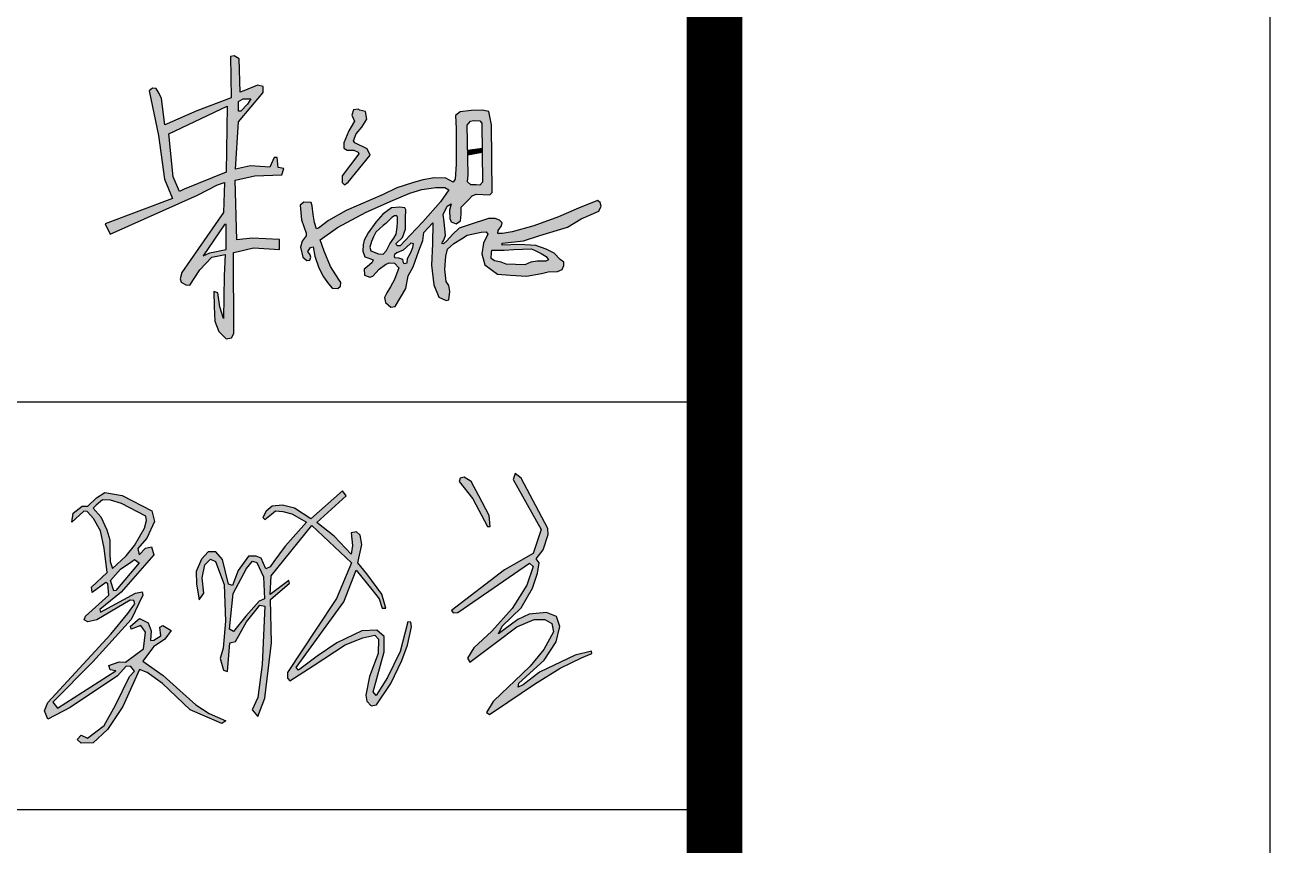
# Model space of a CAD drawing. Extents: x 33088 to 140010, y 13737 to 369010.
# Drawn here: x 119031 to 122393, y 35231 to 37443 of the extents above; entities that cross this region are included whole.
import ezdxf

# ---------------------------------------------------------------- set-up
doc = ezdxf.new("R2010")
doc.units = 0
doc.header["$LTSCALE"] = 1000
doc.header["$MEASUREMENT"] = 0
doc.layers.get('0').update_dxf_attribs({"linetype": 'CONTINUOUS'})
doc.layers.add('PUB_TITLE', color=4, linetype='CONTINUOUS')

msp = doc.modelspace()

# ---------------------------------------------------------------- hatches: boundary and pattern name
h = msp.add_hatch(color=7)
h.paths.add_polyline_path([(119598.9, 37024.7), (119652, 37036.5), (119725, 37039.1), (119729.9, 37056.4), (119715.1, 37058.6), (119712.3, 37085.7), (119703.7, 37085.9), (119692.8, 37060), (119640.6, 37062.9), (119599.9, 37054.3), (119607.4, 37181.6), (119674, 37260.9), (119674.2, 37277.4), (119659.2, 37281), (119622.6, 37266), (119612.3, 37262.1), (119609.6, 37352), (119596.2, 37359.9), (119586, 37358), (119587.7, 37246.4), (119495.7, 37211.6), (119415.2, 37176.4), (119408.9, 37174.2), (119399.6, 37244.9), (119393.9, 37258.8), (119385.4, 37271.8), (119375.4, 37272.5), (119366.9, 37266), (119391.8, 37145.5), (119407.8, 37027.1), (119429.2, 36975.1), (119247.6, 36907), (119261.5, 36878.9), (119497.1, 36984.3), (119550.9, 37012.1), (119569.9, 37018.5), (119567.7, 36937.2), (119454.8, 36775.9), (119450.3, 36758.4), (119453.3, 36749.5), (119465.3, 36742.1), (119476.8, 36741), (119503.4, 36782.9), (119535.8, 36816.6), (119571.5, 36824.3), (119569.4, 36766.9), (119567.6, 36651.5), (119557.7, 36683.2), (119551.9, 36721.1), (119541.4, 36724.3), (119542.4, 36683.9), (119543.5, 36644.2), (119554.4, 36616.1), (119574.8, 36596.6), (119588.7, 36598.9), (119595, 36611.1), (119594.3, 36829.2), (119607.2, 36832), (119648.2, 36841.9), (119718.5, 36838), (119718.5, 36864.2), (119645.1, 36868.4), (119603.1, 36863.8)])
h.paths.add_polyline_path([(119574.2, 37046), (119461.3, 37000.1), (119448.4, 36993.8), (119431.7, 37034.1), (119419.4, 37149.6), (119577.6, 37223.9)], flags=16)
h.paths.add_polyline_path([(119574.2, 36904.9), (119574.2, 36837.7), (119530.7, 36829), (119512.6, 36820.7), (119570.3, 36904.9)], flags=16)
h.paths.add_polyline_path([(119607.4, 37210.4), (119607.4, 37237.2), (119620.4, 37244.4), (119641.2, 37244.4), (119632.1, 37229.7), (119613.9, 37210.8)], flags=16)
h = msp.add_hatch(color=7)
h.paths.add_polyline_path([(120249.3, 36987.2), (120286.3, 36985), (120292.7, 36991.4), (120291.3, 37174.1), (120283.6, 37209.8), (120266, 37213.7), (120236.2, 37212.3), (120206.4, 37209.2), (120193.9, 37199.2), (120196, 37163.6), (120195.5, 37067.9), (120192.5, 37027), (120187.3, 37019.3), (120167.7, 37029.7), (120137.3, 37031.3), (120105.8, 37025.3), (120077.9, 37017.3), (120035.6, 37004.1), (119998.6, 36985.8), (119898.7, 36943.2), (119851.1, 36915.9), (119823.8, 36895.6), (119818.1, 36893.6), (119812.9, 36910.2), (119809.8, 36931.6), (119806.4, 36955.5), (119804.4, 36964.6), (119784.2, 36965), (119774.6, 36957.6), (119778.1, 36917.3), (119790.8, 36881.9), (119790.6, 36874.2), (119780.1, 36860.1), (119775.5, 36843.8), (119781.3, 36817), (119792.1, 36807.8), (119800.4, 36808.4), (119803.5, 36816.7), (119801.7, 36823.1), (119795, 36832.1), (119802.1, 36843.4), (119809.5, 36845), (119813.6, 36819.9), (119824.6, 36787.9), (119837.3, 36763.9), (119850.8, 36745.1), (119861, 36733.4), (119875.9, 36732.7), (119883.5, 36738.7), (119883.9, 36748.9), (119878.5, 36756.5), (119855.9, 36791.3), (119839.5, 36833.4), (119828.2, 36864.1), (119875.4, 36897), (119952.1, 36938.6), (120023.6, 36969.9), (120070.7, 36989.7), (120103, 36999.1), (120140.9, 37004.6), (120165, 37004.6), (120176, 36998.7), (120153.4, 36966), (120105.8, 36912.2), (120071.5, 36876.6), (120044.6, 36847.4), (120037, 36847.8), (120034.7, 36850.3), (120033.9, 36853.9), (120050.7, 36870.1), (120058.4, 36892.2), (120059.1, 36921.7), (120059.3, 36944.7), (120056.8, 36950.4), (120043.6, 36951.5), (120021.3, 36950), (119997.4, 36933.1), (119978.6, 36911), (119958, 36882.6), (119947.5, 36862.8), (119944.7, 36850.2), (119943.6, 36832.8), (119948.8, 36818.1), (119959.6, 36814), (119971.4, 36810.1), (119968.8, 36802.6), (119955.1, 36791.1), (119947.4, 36784.8), (119947.9, 36768.8), (119962.7, 36763.3), (119970.7, 36765.8), (119987.9, 36785), (120004.9, 36796.7), (120014.8, 36801.9), (120029.3, 36801.1), (120040.6, 36788.5), (120028.8, 36757), (120018.4, 36736.8), (120008.2, 36720.9), (120002.2, 36707.7), (120004.9, 36694.5), (120019.5, 36682.2), (120030.4, 36683.6), (120059.7, 36732.7), (120066.3, 36766.9), (120079.1, 36791.2), (120094.5, 36834.1), (120105.8, 36862.1), (120108.3, 36883.3), (120132.9, 36909.4), (120131.9, 36852.8), (120128.9, 36795.2), (120135.5, 36742), (120148.6, 36709), (120168.6, 36699.7), (120175.4, 36702.2), (120178.5, 36724.6), (120176, 36740.8), (120168.8, 36750.9), (120164.8, 36783.8), (120167.9, 36819.7), (120171.9, 36838.5), (120188.9, 36853.8), (120210.4, 36866.8), (120225.2, 36876.3), (120263.2, 36884.3), (120276.4, 36885.6), (120280.7, 36878.6), (120269.3, 36854.5), (120265, 36826.1), (120273.2, 36796.5), (120307.2, 36770.7), (120342.3, 36768), (120385.5, 36765.7), (120426.4, 36773.1), (120444.4, 36777.4), (120468.9, 36778.6), (120481.4, 36783.7), (120486.1, 36794.2), (120486.7, 36803.8), (120476.5, 36811), (120460.1, 36827.5), (120438.9, 36838.1), (120410.4, 36848.5), (120366.8, 36851.1), (120319.7, 36849.3), (120320, 36854.8), (120377.2, 36861.1), (120421.6, 36875.6), (120496.3, 36898.1), (120533.5, 36920.3), (120580.7, 36940.9), (120587.3, 36954.1), (120584.3, 36964.8), (120576.9, 36969.7), (120525.7, 36949.5), (120472, 36925.9), (120405.5, 36901.3), (120346.4, 36885.1), (120320.8, 36881.1), (120307.9, 36880.6), (120309.2, 36889.3), (120318, 36901.4), (120319.5, 36909.5), (120312.9, 36916.3), (120300.5, 36921.2), (120283.2, 36921.2), (120230.6, 36904), (120203.4, 36895.3), (120185.9, 36878.2), (120170.4, 36860.6), (120161.1, 36853.3), (120157.3, 36853.6), (120158.8, 36857.5), (120162.3, 36863), (120165.1, 36871), (120166.9, 36875.5), (120163.2, 36912.1), (120160.8, 36932.4), (120171.5, 36954.8), (120181.9, 36960.8), (120177.8, 36943.9), (120178.3, 36921.1), (120182.1, 36911.8), (120195.6, 36906.9), (120207.6, 36914.8), (120208.7, 36932.9), (120208.7, 36951.6), (120228.5, 36971.9), (120239.2, 36982.8)])
h.paths.add_polyline_path([(120226.5, 37020.4), (120228.3, 37038.6), (120225.5, 37172.7), (120234.3, 37183.8), (120242.6, 37186), (120259.7, 37184.6), (120264.8, 37178.7), (120267, 37019.3), (120259.8, 37011.5), (120249.9, 37012.4), (120235.4, 37012.1)], flags=16)
h.paths.add_polyline_path([(120292, 36835.8), (120325.2, 36836.2), (120351.6, 36837.9), (120374.6, 36838.2), (120398, 36839), (120407.3, 36835.8), (120425.1, 36826.5), (120438.7, 36818.9), (120444.6, 36809.8), (120438.1, 36805.9), (120414.7, 36805.7), (120397.3, 36803.1), (120380.9, 36796.4), (120331, 36797.9), (120316.7, 36803.1), (120298.9, 36807.2), (120290.5, 36813.3), (120290.7, 36829.5)], flags=16)
h.paths.add_polyline_path([(120037.2, 36925.1), (120037.5, 36911.9), (120035.8, 36898.2), (120033.6, 36878.8), (120027.1, 36868.1), (120016.1, 36852.7), (120007.6, 36834.7), (119998.3, 36824.8), (119986, 36825.9), (119965.1, 36834.2), (119962.1, 36844.3), (119967, 36859.4), (119972.5, 36871.9), (119978.8, 36884.8), (119998.6, 36902.8), (120005.8, 36908), (120012.6, 36915.2), (120021.7, 36924.2), (120029.4, 36928.4), (120035.7, 36928.6)], flags=16)
h.paths.add_polyline_path([(120080.3, 36853.2), (120078.5, 36843), (120073.2, 36829.5), (120064, 36813.5), (120063.3, 36801.2), (120056.3, 36799.9), (120052.6, 36801.8), (120051.2, 36805.9), (120050.7, 36811.6), (120040.1, 36814.8), (120028.8, 36816.1), (120028.1, 36820.1), (120028.7, 36824.5), (120035.3, 36828.6), (120052.6, 36835.6), (120071.6, 36853.2), (120073.5, 36854.4)], flags=16)
for points in [[(119963, 37092), (119955.3, 37109), (119921.7, 37125.1), (119918.1, 37130.6), (119925.3, 37149.5), (119940.6, 37167.8), (119954.5, 37189.3), (119950.6, 37210), (119934.8, 37213.8), (119931.5, 37216), (119918, 37214.3), (119914.2, 37200.1), (119921.3, 37183.4), (119905.4, 37158.2), (119892.5, 37125.3), (119892.6, 37111.2), (119901.1, 37105.7), (119919.6, 37105.7), (119930.9, 37100), (119932.5, 37095.5), (119888.1, 37036.1), (119887.5, 37018.3), (119894.1, 37012.3), (119904.3, 37019.7)], [(120265.7, 37111.3), (120226.9, 37105.6), (120227.2, 37091.7), (120265.9, 37099)]]:
    msp.add_hatch(color=7).paths.add_polyline_path(points)
h = msp.add_hatch(color=256)
h.paths.add_polyline_path([(120370.8, 36221), (120355, 36233.1), (120349.1, 36217.2), (120425.3, 36082.6), (120403.5, 36017.7), (120326.2, 35973.8), (120183, 35863.7), (120187.7, 35857.8), (120200, 35858.3), (120393.8, 35991.8), (120403.9, 35982.8), (120386.3, 35932.3), (120346.9, 35869), (120292, 35808.1), (120243, 35762.9), (120226, 35734.7), (120232.9, 35724.6), (120304.3, 35778.3), (120359.7, 35820), (120406.6, 35839.5), (120435.4, 35839.5), (120453.5, 35828.9), (120458.8, 35806.5), (120432.7, 35758.1), (120395.4, 35713.8), (120352.8, 35672.8), (120319.2, 35640.5), (120295.6, 35617.8), (120277.2, 35588.3), (120285.7, 35582.9), (120335.3, 35616.5), (120406.7, 35664.8), (120476.6, 35707.8), (120534.1, 35735.7), (120561.7, 35747.6), (120560.6, 35754.4), (120517.3, 35742.8), (120420.7, 35697.7), (120376.7, 35662.7), (120363.2, 35657.1), (120364.7, 35667.2), (120433, 35729.8), (120465.8, 35779.3), (120475.9, 35820.2), (120466.2, 35847.4), (120439.4, 35858.2), (120393.1, 35854.1), (120362.5, 35839.5), (120324.5, 35811.2), (120310.3, 35800.6), (120320, 35821.6), (120371.5, 35871.2), (120402.1, 35924.3), (120415.5, 35964.2), (120419.6, 35992.1), (120411.4, 36002.9), (120430.1, 36027.7), (120443.9, 36069.1), (120443.2, 36085.1)])
h.paths.add_polyline_path([(120217.5, 36223.1), (120206.1, 36221), (120203.7, 36211.9), (120240.3, 36165), (120280, 36090.1), (120287.3, 36090.1), (120284.3, 36119.8), (120256.7, 36172.7), (120236.5, 36211.6)], flags=17)
h.paths.add_polyline_path([(119627.3, 35848.3), (119594.5, 35807.3), (119583.9, 35813.5), (119593.4, 35909.7), (119629, 35977.1), (119645.3, 35996.8), (119657.4, 35993.3), (119675.7, 35954.4), (119677.7, 35895.5), (119663.2, 35888.5)], flags=16)
h.paths.add_polyline_path([(119494, 35934.3), (119501.9, 35892.7), (119514.4, 35910.1), (119509.5, 35952), (119517.1, 35987.3), (119531.8, 36002.5), (119545.4, 35996), (119568.8, 35933.5), (119572.6, 35834.5), (119566.6, 35762), (119557.9, 35734.2), (119567.2, 35702.7), (119578, 35699.4), (119584, 35776.6), (119599.8, 35780.4), (119629.7, 35833.2), (119665.1, 35877.8), (119678.7, 35875.6), (119671.6, 35717.9), (119659.7, 35629.1), (119645, 35595.9), (119659.7, 35577.9), (119678.7, 35627.4), (119696.7, 35776.7), (119694.1, 35893.5), (119745.6, 35937.7), (119743.3, 35944.5), (119693, 35907.2), (119696.4, 35957.1), (119805.8, 36092.6), (119912.8, 35992.5), (119872.3, 35895.7), (119817.6, 35813.4), (119740, 35696.5), (119740.2, 35681.1), (119746, 35673.6), (119809.2, 35714.7), (119895.5, 35771.1), (119943.4, 35790), (119975.5, 35796.7), (119985.6, 35786.2), (119984.7, 35747.6), (119961.6, 35686), (119951.9, 35635.5), (119954.4, 35619.2), (119966.2, 35606.5), (119980.5, 35609.1), (120018.8, 35667.1), (120048.7, 35729), (120064.1, 35770), (120074.9, 35819.2), (120073.2, 35832.1), (120065.4, 35832.9), (120044.6, 35753.4), (120009.8, 35683), (119979.5, 35634.3), (119971.6, 35644.7), (120000.7, 35752.1), (120001.1, 35793.5), (119981.2, 35810.9), (119941, 35808.9), (119873.4, 35776.6), (119819.9, 35740.5), (119770.2, 35702.9), (119763.2, 35709.6), (119892.1, 35886.7), (119925.1, 35972.7), (119967.4, 35919.9), (119987.2, 35895.1), (119996.1, 35870), (120005.3, 35870), (119994.7, 35907.9), (119954.2, 35962.8), (119930.1, 35992.1), (119941.1, 36041.4), (119936.5, 36067), (119926.5, 36076.2), (119912.3, 36073), (119915.5, 36038.7), (119912.3, 36015.4), (119866.5, 36063.8), (119819.6, 36101.5), (119898.3, 36172.6), (119888.2, 36186.7), (119803.4, 36111), (119758.7, 36140), (119727, 36147.5), (119698.8, 36144.8), (119682.6, 36131.3), (119673.1, 36114.3), (119678.6, 36109.1), (119696.5, 36123.8), (119707.4, 36132.7), (119727.8, 36130.5), (119751.4, 36124.8), (119791.4, 36101.8), (119733.7, 36037.6), (119703.4, 35995.7), (119693.1, 35981.5), (119681.8, 35975.7), (119669.3, 36004.6), (119655.9, 36010.4), (119635.1, 36010.4), (119606.7, 35971.5), (119591.2, 35931.3), (119580.7, 35934.6), (119564.8, 36001.7), (119546.4, 36021.7), (119525.9, 36021.9), (119508.1, 36002.5), (119493.1, 35969)])
h.paths.add_polyline_path([(119271.1, 35916.9), (119262, 35944.7), (119289.5, 35974.9), (119316.8, 35993.9), (119327, 36001.1), (119339.3, 35992.5), (119276.3, 35918)], flags=16)
h.paths.add_polyline_path([(119261, 35996.2), (119267.3, 35976.6), (119304.2, 36010.9), (119326.6, 36039.4), (119353.6, 36086.1), (119359.6, 36106.1), (119357.7, 36118.3), (119291.8, 36152.8), (119262.2, 36161.7), (119240.7, 36162.3), (119223.9, 36147.7), (119215.1, 36140.1), (119235.7, 36116.2), (119252.7, 36081.3), (119260, 36054.3), (119260.8, 36018.3)], flags=16)
h.paths.add_polyline_path([(119190.2, 36131.6), (119158, 36102.4), (119161, 36126.1), (119185.5, 36144.9), (119200.8, 36145.3), (119224.8, 36168), (119246.6, 36182), (119293.3, 36174.1), (119374.1, 36132.2), (119381.1, 36103.5), (119360.2, 36059), (119335.7, 36030.6), (119339.2, 36013.6), (119357.1, 36031.5), (119372.8, 36035.8), (119379.3, 36013.6), (119291, 35913.3), (119233.2, 35866.6), (119235.6, 35859.4), (119329.5, 35910.4), (119347.4, 35913.8), (119349.8, 35905.1), (119317.7, 35839.7), (119214.9, 35725.5), (119106.7, 35616.2), (119119.4, 35600.4), (119276.6, 35700.7), (119261.5, 35703.8), (119257.9, 35715.2), (119285.7, 35724.9), (119302.6, 35724.3), (119351.6, 35760.5), (119357.1, 35805.2), (119343.8, 35822.8), (119318.4, 35813.1), (119315.9, 35821.6), (119340.1, 35842.1), (119363.7, 35830), (119372.2, 35808.9), (119369.8, 35782.9), (119379.4, 35783.5), (119398.2, 35795), (119395.8, 35819.1), (119403.6, 35822.8), (119426, 35809.5), (119409.1, 35786.5), (119378.2, 35765.4), (119349.8, 35726.7), (119404.2, 35688.6), (119458.7, 35639.7), (119492.8, 35609), (119528.3, 35585.7), (119573.7, 35565.7), (119562.8, 35558.5), (119476.9, 35595.3), (119402.6, 35666.6), (119361.4, 35696.8), (119340.3, 35704.7), (119295.5, 35605), (119254.4, 35542.8), (119215.4, 35506.7), (119183.2, 35505.9), (119172.2, 35516), (119182.8, 35527), (119199.7, 35519.4), (119245.5, 35553.7), (119276, 35608.6), (119313.3, 35686), (119326.9, 35700.4), (119316.7, 35712.7), (119304.8, 35713.1), (119281.5, 35687.3), (119153.6, 35602.2), (119093, 35570.9), (119084.1, 35592.9), (119092.6, 35615.8), (119263.3, 35800.1), (119308.7, 35855.8), (119322.6, 35874.6), (119327.8, 35881.6), (119324.9, 35891), (119314.9, 35891.4), (119225.3, 35838.3), (119200.7, 35832.7), (119191.1, 35838.6), (119194.4, 35848.7), (119257.3, 35904.9), (119255.1, 35935.7), (119249.5, 35939.4), (119212.9, 35912.6), (119210.7, 35926.9), (119252.9, 35965.8), (119245.4, 36031.8), (119235.4, 36078.7), (119216.7, 36111.9), (119199.6, 36130.6)])

# ---------------------------------------------------------------- linework, layer by layer
for p, q in [((120206.1, 36221), (120203.7, 36211.9)), ((120217.5, 36223.1), (120206.1, 36221)), ((120236.5, 36211.6), (120217.5, 36223.1)), ((120355, 36233.1), (120349.1, 36217.2)), ((120349.1, 36217.2), (120425.3, 36082.6)), ((120370.8, 36221), (120355, 36233.1)), ((120443.2, 36085.1), (120370.8, 36221)), ((119224.8, 36168), (119246.6, 36182)), ((119246.6, 36182), (119293.3, 36174.1)), ((119888.2, 36186.7), (119803.4, 36111)), ((119898.3, 36172.6), (119888.2, 36186.7)), ((120203.7, 36211.9), (120240.3, 36165)), ((120256.7, 36172.7), (120236.5, 36211.6)), ((119161, 36126.1), (119185.5, 36144.9)), ((119185.5, 36144.9), (119200.8, 36145.3)), ((119200.8, 36145.3), (119224.8, 36168)), ((119223.9, 36147.7), (119215.1, 36140.1)), ((119240.7, 36162.3), (119223.9, 36147.7)), ((119262.2, 36161.7), (119240.7, 36162.3)), ((119291.8, 36152.8), (119262.2, 36161.7)), ((119357.7, 36118.3), (119291.8, 36152.8)), ((119293.3, 36174.1), (119374.1, 36132.2)), ((119698.8, 36144.8), (119682.6, 36131.3)), ((119727, 36147.5), (119698.8, 36144.8)), ((119758.7, 36140), (119727, 36147.5)), ((119819.6, 36101.5), (119898.3, 36172.6)), ((120240.3, 36165), (120280, 36090.1)), ((120284.3, 36119.8), (120256.7, 36172.7)), ((119190.2, 36131.6), (119158, 36102.4)), ((119158, 36102.4), (119161, 36126.1)), ((119199.6, 36130.6), (119190.2, 36131.6)), ((119216.7, 36111.9), (119199.6, 36130.6)), ((119215.1, 36140.1), (119235.7, 36116.2)), ((119235.4, 36078.7), (119216.7, 36111.9)), ((119235.7, 36116.2), (119252.7, 36081.3)), ((119359.6, 36106.1), (119357.7, 36118.3)), ((119374.1, 36132.2), (119381.1, 36103.5)), ((119682.6, 36131.3), (119673.1, 36114.3)), ((119673.1, 36114.3), (119678.6, 36109.1)), ((119678.6, 36109.1), (119696.5, 36123.8)), ((119696.5, 36123.8), (119707.4, 36132.7)), ((119707.4, 36132.7), (119727.8, 36130.5)), ((119727.8, 36130.5), (119751.4, 36124.8)), ((119751.4, 36124.8), (119791.4, 36101.8)), ((119803.4, 36111), (119758.7, 36140)), ((120287.3, 36090.1), (120284.3, 36119.8)), ((119245.4, 36031.8), (119235.4, 36078.7)), ((119252.7, 36081.3), (119260, 36054.3)), ((119326.6, 36039.4), (119353.6, 36086.1)), ((119353.6, 36086.1), (119359.6, 36106.1)), ((119381.1, 36103.5), (119360.2, 36059)), ((119696.4, 35957.1), (119805.8, 36092.6)), ((119791.4, 36101.8), (119733.7, 36037.6)), ((119805.8, 36092.6), (119912.8, 35992.5)), ((119866.5, 36063.8), (119819.6, 36101.5)), ((120280, 36090.1), (120287.3, 36090.1)), ((120425.3, 36082.6), (120403.5, 36017.7)), ((120443.9, 36069.1), (120443.2, 36085.1)), ((119260, 36054.3), (119260.8, 36018.3)), ((119360.2, 36059), (119335.7, 36030.6)), ((119912.3, 36015.4), (119866.5, 36063.8)), ((119926.5, 36076.2), (119912.3, 36073)), ((119912.3, 36073), (119915.5, 36038.7)), ((119936.5, 36067), (119926.5, 36076.2)), ((119941.1, 36041.4), (119936.5, 36067)), ((120430.1, 36027.7), (120443.9, 36069.1)), ((119252.9, 35965.8), (119245.4, 36031.8)), ((119260.8, 36018.3), (119261, 35996.2)), ((119267.3, 35976.6), (119304.2, 36010.9)), ((119379.3, 36013.6), (119291, 35913.3)), ((119304.2, 36010.9), (119326.6, 36039.4)), ((119335.7, 36030.6), (119339.2, 36013.6)), ((119339.2, 36013.6), (119357.1, 36031.5)), ((119357.1, 36031.5), (119372.8, 36035.8)), ((119372.8, 36035.8), (119379.3, 36013.6)), ((119525.9, 36021.9), (119508.1, 36002.5)), ((119546.4, 36021.7), (119525.9, 36021.9)), ((119564.8, 36001.7), (119546.4, 36021.7)), ((119635.1, 36010.4), (119606.7, 35971.5)), ((119655.9, 36010.4), (119635.1, 36010.4)), ((119669.3, 36004.6), (119655.9, 36010.4)), ((119733.7, 36037.6), (119703.4, 35995.7)), ((119915.5, 36038.7), (119912.3, 36015.4)), ((119930.1, 35992.1), (119941.1, 36041.4)), ((120403.5, 36017.7), (120326.2, 35973.8)), ((120411.4, 36002.9), (120430.1, 36027.7)), ((119261, 35996.2), (119267.3, 35976.6)), ((119339.3, 35992.5), (119276.3, 35918)), ((119289.5, 35974.9), (119316.8, 35993.9)), ((119316.8, 35993.9), (119327, 36001.1)), ((119327, 36001.1), (119339.3, 35992.5)), ((119508.1, 36002.5), (119493.1, 35969)), ((119509.5, 35952), (119517.1, 35987.3)), ((119517.1, 35987.3), (119531.8, 36002.5)), ((119531.8, 36002.5), (119545.4, 35996)), ((119545.4, 35996), (119568.8, 35933.5)), ((119580.7, 35934.6), (119564.8, 36001.7)), ((119593.4, 35909.7), (119629, 35977.1)), ((119629, 35977.1), (119645.3, 35996.8)), ((119645.3, 35996.8), (119657.4, 35993.3)), ((119657.4, 35993.3), (119675.7, 35954.4)), ((119681.8, 35975.7), (119669.3, 36004.6)), ((119693.1, 35981.5), (119681.8, 35975.7)), ((119703.4, 35995.7), (119693.1, 35981.5)), ((119912.8, 35992.5), (119872.3, 35895.7)), ((119954.2, 35962.8), (119930.1, 35992.1)), ((120200, 35858.3), (120393.8, 35991.8)), ((120403.9, 35982.8), (120386.3, 35932.3)), ((120393.8, 35991.8), (120403.9, 35982.8)), ((120419.6, 35992.1), (120411.4, 36002.9)), ((120415.5, 35964.2), (120419.6, 35992.1)), ((119210.7, 35926.9), (119252.9, 35965.8)), ((119262, 35944.7), (119289.5, 35974.9)), ((119271.1, 35916.9), (119262, 35944.7)), ((119493.1, 35969), (119494, 35934.3)), ((119514.4, 35910.1), (119509.5, 35952)), ((119606.7, 35971.5), (119591.2, 35931.3)), ((119675.7, 35954.4), (119677.7, 35895.5)), ((119693, 35907.2), (119696.4, 35957.1)), ((119743.3, 35944.5), (119693, 35907.2)), ((119745.6, 35937.7), (119743.3, 35944.5)), ((119892.1, 35886.7), (119925.1, 35972.7)), ((119925.1, 35972.7), (119967.4, 35919.9)), ((119994.7, 35907.9), (119954.2, 35962.8)), ((120326.2, 35973.8), (120183, 35863.7)), ((120402.1, 35924.3), (120415.5, 35964.2)), ((119212.9, 35912.6), (119210.7, 35926.9)), ((119249.5, 35939.4), (119212.9, 35912.6)), ((119291, 35913.3), (119233.2, 35866.6)), ((119235.6, 35859.4), (119329.5, 35910.4)), ((119255.1, 35935.7), (119249.5, 35939.4)), ((119257.3, 35904.9), (119255.1, 35935.7)), ((119276.3, 35918), (119271.1, 35916.9)), ((119329.5, 35910.4), (119347.4, 35913.8)), ((119347.4, 35913.8), (119349.8, 35905.1)), ((119494, 35934.3), (119501.9, 35892.7)), ((119501.9, 35892.7), (119514.4, 35910.1)), ((119568.8, 35933.5), (119572.6, 35834.5)), ((119591.2, 35931.3), (119580.7, 35934.6)), ((119583.9, 35813.5), (119593.4, 35909.7)), ((119694.1, 35893.5), (119745.6, 35937.7)), ((119967.4, 35919.9), (119987.2, 35895.1)), ((120386.3, 35932.3), (120346.9, 35869)), ((120371.5, 35871.2), (120402.1, 35924.3)), ((119194.4, 35848.7), (119257.3, 35904.9)), ((119314.9, 35891.4), (119225.3, 35838.3)), ((119324.9, 35891), (119314.9, 35891.4)), ((119349.8, 35905.1), (119317.7, 35839.7)), ((119322.6, 35874.6), (119327.8, 35881.6)), ((119327.8, 35881.6), (119324.9, 35891)), ((119663.2, 35888.5), (119627.3, 35848.3)), ((119629.7, 35833.2), (119665.1, 35877.8)), ((119677.7, 35895.5), (119663.2, 35888.5)), ((119665.1, 35877.8), (119678.7, 35875.6)), ((119696.7, 35776.7), (119694.1, 35893.5)), ((119763.2, 35709.6), (119892.1, 35886.7)), ((119872.3, 35895.7), (119817.6, 35813.4)), ((119987.2, 35895.1), (119996.1, 35870)), ((120005.3, 35870), (119994.7, 35907.9)), ((119191.1, 35838.6), (119194.4, 35848.7)), ((119233.2, 35866.6), (119235.6, 35859.4)), ((119263.3, 35800.1), (119308.7, 35855.8)), ((119308.7, 35855.8), (119322.6, 35874.6)), ((119627.3, 35848.3), (119594.5, 35807.3)), ((119678.7, 35875.6), (119671.6, 35717.9)), ((119996.1, 35870), (120005.3, 35870)), ((120183, 35863.7), (120187.7, 35857.8)), ((120187.7, 35857.8), (120200, 35858.3)), ((120346.9, 35869), (120292, 35808.1)), ((120320, 35821.6), (120371.5, 35871.2)), ((120393.1, 35854.1), (120362.5, 35839.5)), ((120439.4, 35858.2), (120393.1, 35854.1)), ((120466.2, 35847.4), (120439.4, 35858.2)), ((120475.9, 35820.2), (120466.2, 35847.4)), ((119200.7, 35832.7), (119191.1, 35838.6)), ((119225.3, 35838.3), (119200.7, 35832.7)), ((119317.7, 35839.7), (119214.9, 35725.5)), ((119315.9, 35821.6), (119340.1, 35842.1)), ((119318.4, 35813.1), (119315.9, 35821.6)), ((119343.8, 35822.8), (119318.4, 35813.1)), ((119318.4, 35813.1), (119318.4, 35813.1)), ((119340.1, 35842.1), (119363.7, 35830)), ((119357.1, 35805.2), (119343.8, 35822.8)), ((119363.7, 35830), (119372.2, 35808.9)), ((119372.2, 35808.9), (119369.8, 35782.9)), ((119395.8, 35819.1), (119403.6, 35822.8)), ((119398.2, 35795), (119395.8, 35819.1)), ((119403.6, 35822.8), (119426, 35809.5)), ((119426, 35809.5), (119409.1, 35786.5)), ((119572.6, 35834.5), (119566.6, 35762)), ((119594.5, 35807.3), (119583.9, 35813.5)), ((119599.8, 35780.4), (119629.7, 35833.2)), ((119817.6, 35813.4), (119740, 35696.5)), ((119941, 35808.9), (119873.4, 35776.6)), ((119981.2, 35810.9), (119941, 35808.9)), ((120001.1, 35793.5), (119981.2, 35810.9)), ((120065.4, 35832.9), (120044.6, 35753.4)), ((120064.1, 35770), (120074.9, 35819.2)), ((120073.2, 35832.1), (120065.4, 35832.9)), ((120074.9, 35819.2), (120073.2, 35832.1)), ((120304.3, 35778.3), (120359.7, 35820)), ((120310.3, 35800.6), (120320, 35821.6)), ((120324.5, 35811.2), (120310.3, 35800.6)), ((120362.5, 35839.5), (120324.5, 35811.2)), ((120359.7, 35820), (120406.6, 35839.5)), ((120406.6, 35839.5), (120435.4, 35839.5)), ((120435.4, 35839.5), (120453.5, 35828.9)), ((120453.5, 35828.9), (120458.8, 35806.5)), ((120465.8, 35779.3), (120475.9, 35820.2)), ((119092.6, 35615.8), (119263.3, 35800.1)), ((119351.6, 35760.5), (119357.1, 35805.2)), ((119369.8, 35782.9), (119379.4, 35783.5)), ((119409.1, 35786.5), (119378.2, 35765.4)), ((119379.4, 35783.5), (119398.2, 35795)), ((119578, 35699.4), (119584, 35776.6)), ((119584, 35776.6), (119599.8, 35780.4)), ((119678.7, 35627.4), (119696.7, 35776.7)), ((119873.4, 35776.6), (119819.9, 35740.5)), ((119895.5, 35771.1), (119943.4, 35790)), ((119943.4, 35790), (119975.5, 35796.7)), ((119975.5, 35796.7), (119985.6, 35786.2)), ((119985.6, 35786.2), (119984.7, 35747.6)), ((120000.7, 35752.1), (120001.1, 35793.5)), ((120232.9, 35724.6), (120304.3, 35778.3)), ((120292, 35808.1), (120243, 35762.9)), ((120458.8, 35806.5), (120432.7, 35758.1)), ((120433, 35729.8), (120465.8, 35779.3)), ((119302.6, 35724.3), (119351.6, 35760.5)), ((119378.2, 35765.4), (119349.8, 35726.7)), ((119566.6, 35762), (119557.9, 35734.2)), ((119809.2, 35714.7), (119895.5, 35771.1)), ((119984.7, 35747.6), (119961.6, 35686)), ((119971.6, 35644.7), (120000.7, 35752.1)), ((120044.6, 35753.4), (120009.8, 35683)), ((120048.7, 35729), (120064.1, 35770)), ((120243, 35762.9), (120226, 35734.7)), ((120432.7, 35758.1), (120395.4, 35713.8)), ((120517.3, 35742.8), (120420.7, 35697.7)), ((120560.6, 35754.4), (120517.3, 35742.8)), ((120534.1, 35735.7), (120561.7, 35747.6)), ((120561.7, 35747.6), (120560.6, 35754.4)), ((119214.9, 35725.5), (119106.7, 35616.2)), ((119257.9, 35715.2), (119285.7, 35724.9)), ((119261.5, 35703.8), (119257.9, 35715.2)), ((119304.8, 35713.1), (119281.5, 35687.3)), ((119285.7, 35724.9), (119302.6, 35724.3)), ((119316.7, 35712.7), (119304.8, 35713.1)), ((119326.9, 35700.4), (119316.7, 35712.7)), ((119349.8, 35726.7), (119404.2, 35688.6)), ((119557.9, 35734.2), (119567.2, 35702.7)), ((119671.6, 35717.9), (119659.7, 35629.1)), ((119746, 35673.6), (119809.2, 35714.7)), ((119770.2, 35702.9), (119763.2, 35709.6)), ((119819.9, 35740.5), (119770.2, 35702.9)), ((120018.8, 35667.1), (120048.7, 35729)), ((120226, 35734.7), (120232.9, 35724.6)), ((120395.4, 35713.8), (120352.8, 35672.8)), ((120364.7, 35667.2), (120433, 35729.8)), ((120406.7, 35664.8), (120476.6, 35707.8)), ((120476.6, 35707.8), (120534.1, 35735.7)), ((119119.4, 35600.4), (119276.6, 35700.7)), ((119281.5, 35687.3), (119153.6, 35602.2)), ((119276.6, 35700.7), (119261.5, 35703.8)), ((119276, 35608.6), (119313.3, 35686)), ((119340.3, 35704.7), (119295.5, 35605)), ((119313.3, 35686), (119326.9, 35700.4)), ((119361.4, 35696.8), (119340.3, 35704.7)), ((119402.6, 35666.6), (119361.4, 35696.8)), ((119404.2, 35688.6), (119458.7, 35639.7)), ((119567.2, 35702.7), (119578, 35699.4)), ((119740, 35696.5), (119740.2, 35681.1)), ((119740.2, 35681.1), (119746, 35673.6)), ((119961.6, 35686), (119951.9, 35635.5)), ((120009.8, 35683), (119979.5, 35634.3)), ((120420.7, 35697.7), (120376.7, 35662.7)), ((119476.9, 35595.3), (119402.6, 35666.6)), ((119979.5, 35634.3), (119971.6, 35644.7)), ((119980.5, 35609.1), (120018.8, 35667.1)), ((120319.2, 35640.5), (120295.6, 35617.8)), ((120352.8, 35672.8), (120319.2, 35640.5)), ((120335.3, 35616.5), (120406.7, 35664.8)), ((120363.2, 35657.1), (120364.7, 35667.2)), ((120376.7, 35662.7), (120363.2, 35657.1)), ((119084.1, 35592.9), (119092.6, 35615.8)), ((119106.7, 35616.2), (119119.4, 35600.4)), ((119245.5, 35553.7), (119276, 35608.6)), ((119458.7, 35639.7), (119492.8, 35609)), ((119492.8, 35609), (119528.3, 35585.7)), ((119659.7, 35629.1), (119645, 35595.9)), ((119659.7, 35577.9), (119678.7, 35627.4)), ((119951.9, 35635.5), (119954.4, 35619.2)), ((119954.4, 35619.2), (119966.2, 35606.5)), ((119966.2, 35606.5), (119980.5, 35609.1)), ((120295.6, 35617.8), (120277.2, 35588.3)), ((120285.7, 35582.9), (120335.3, 35616.5)), ((119093, 35570.9), (119084.1, 35592.9)), ((119153.6, 35602.2), (119093, 35570.9)), ((119295.5, 35605), (119254.4, 35542.8)), ((119562.8, 35558.5), (119476.9, 35595.3)), ((119528.3, 35585.7), (119573.7, 35565.7)), ((119645, 35595.9), (119659.7, 35577.9)), ((120277.2, 35588.3), (120285.7, 35582.9)), ((119199.7, 35519.4), (119245.5, 35553.7)), ((119254.4, 35542.8), (119215.4, 35506.7)), ((119573.7, 35565.7), (119562.8, 35558.5)), ((119172.2, 35516), (119182.8, 35527)), ((119183.2, 35505.9), (119172.2, 35516)), ((119182.8, 35527), (119199.7, 35519.4)), ((119215.4, 35506.7), (119183.2, 35505.9))]:
    msp.add_line(p, q)
for points in [[(119571.5, 36824.3), (119569.4, 36766.9), (119567.6, 36651.5), (119557.7, 36683.2), (119551.9, 36721.1), (119541.4, 36724.3), (119542.4, 36683.9), (119543.5, 36644.2), (119554.4, 36616.1), (119574.8, 36596.6), (119588.7, 36598.9), (119595, 36611.1), (119594.3, 36829.2), (119607.2, 36832), (119648.2, 36841.9), (119718.5, 36838), (119718.5, 36864.2), (119645.1, 36868.4), (119603.1, 36863.8), (119598.9, 37024.7), (119652, 37036.5), (119725, 37039.1), (119729.9, 37056.4), (119715.1, 37058.6), (119712.3, 37085.7), (119703.7, 37085.9), (119692.8, 37060), (119640.6, 37062.9), (119599.9, 37054.3), (119607.4, 37181.6), (119674, 37260.9), (119674.2, 37277.4), (119659.2, 37281), (119622.6, 37266), (119612.3, 37262.1), (119609.6, 37352), (119596.2, 37359.9), (119586, 37358), (119587.7, 37246.4), (119495.7, 37211.6), (119415.2, 37176.4), (119408.9, 37174.2), (119399.6, 37244.9), (119393.9, 37258.8), (119385.4, 37271.8), (119375.4, 37272.5), (119366.9, 37266), (119391.8, 37145.5), (119407.8, 37027.1), (119429.2, 36975.1), (119247.6, 36907), (119261.5, 36878.9), (119497.1, 36984.3), (119550.9, 37012.1), (119569.9, 37018.5), (119567.7, 36937.2), (119454.8, 36775.9), (119450.3, 36758.4), (119453.3, 36749.5), (119465.3, 36742.1), (119476.8, 36741), (119503.4, 36782.9), (119535.8, 36816.6)], [(119804.4, 36964.6), (119784.2, 36965), (119774.6, 36957.6), (119778.1, 36917.3), (119790.8, 36881.9), (119790.6, 36874.2), (119780.1, 36860.1), (119775.5, 36843.8), (119781.3, 36817), (119792.1, 36807.8), (119800.4, 36808.4), (119803.5, 36816.7), (119801.7, 36823.1), (119795, 36832.1), (119802.1, 36843.4), (119809.5, 36845), (119813.6, 36819.9), (119824.6, 36787.9), (119837.3, 36763.9), (119850.8, 36745.1), (119861, 36733.4), (119875.9, 36732.7), (119883.5, 36738.7), (119883.9, 36748.9), (119878.5, 36756.5), (119855.9, 36791.3), (119839.5, 36833.4), (119828.2, 36864.1), (119875.4, 36897), (119952.1, 36938.6), (120023.6, 36969.9), (120070.7, 36989.7), (120103, 36999.1), (120140.9, 37004.6), (120165, 37004.6), (120176, 36998.7), (120153.4, 36966), (120105.8, 36912.2), (120071.5, 36876.6), (120044.6, 36847.4), (120037, 36847.8), (120034.7, 36850.3), (120033.9, 36853.9), (120050.7, 36870.1), (120058.4, 36892.2), (120059.1, 36921.7), (120059.3, 36944.7), (120056.8, 36950.4), (120043.6, 36951.5), (120021.3, 36950), (119997.4, 36933.1), (119978.6, 36911), (119958, 36882.6), (119947.5, 36862.8), (119944.7, 36850.2), (119943.6, 36832.8), (119948.8, 36818.1), (119959.6, 36814), (119971.4, 36810.1), (119968.8, 36802.6), (119955.1, 36791.1), (119947.4, 36784.8), (119947.9, 36768.8), (119962.7, 36763.3), (119970.7, 36765.8), (119987.9, 36785), (120004.9, 36796.7), (120014.8, 36801.9), (120029.3, 36801.1), (120040.6, 36788.5), (120028.8, 36757), (120018.4, 36736.8), (120008.2, 36720.9), (120002.2, 36707.7), (120004.9, 36694.5), (120019.5, 36682.2), (120030.4, 36683.6), (120059.7, 36732.7), (120066.3, 36766.9), (120079.1, 36791.2), (120094.5, 36834.1), (120105.8, 36862.1), (120108.3, 36883.3), (120132.9, 36909.4), (120131.9, 36852.8), (120128.9, 36795.2), (120135.5, 36742), (120148.6, 36709), (120168.6, 36699.7), (120175.4, 36702.2), (120178.5, 36724.6), (120176, 36740.8), (120168.8, 36750.9), (120164.8, 36783.8), (120167.9, 36819.7), (120171.9, 36838.5), (120188.9, 36853.8), (120210.4, 36866.8), (120225.2, 36876.3), (120263.2, 36884.3), (120276.4, 36885.6), (120280.7, 36878.6), (120269.3, 36854.5), (120265, 36826.1), (120273.2, 36796.5), (120307.2, 36770.7), (120342.3, 36768), (120385.5, 36765.7), (120426.4, 36773.1), (120444.4, 36777.4), (120468.9, 36778.6), (120481.4, 36783.7), (120486.1, 36794.2), (120486.7, 36803.8), (120476.5, 36811), (120460.1, 36827.5), (120438.9, 36838.1), (120410.4, 36848.5), (120366.8, 36851.1), (120319.7, 36849.3), (120320, 36854.8), (120377.2, 36861.1), (120421.6, 36875.6), (120496.3, 36898.1), (120533.5, 36920.3), (120580.7, 36940.9), (120587.3, 36954.1), (120584.3, 36964.8), (120576.9, 36969.7), (120525.7, 36949.5), (120472, 36925.9), (120405.5, 36901.3), (120346.4, 36885.1), (120320.8, 36881.1), (120307.9, 36880.6), (120309.2, 36889.3), (120318, 36901.4), (120319.5, 36909.5), (120312.9, 36916.3), (120300.5, 36921.2), (120283.2, 36921.2), (120230.6, 36904), (120203.4, 36895.3), (120185.9, 36878.2), (120170.4, 36860.6), (120161.1, 36853.3), (120157.3, 36853.6), (120158.8, 36857.5), (120162.3, 36863), (120165.1, 36871), (120166.9, 36875.5), (120163.2, 36912.1), (120160.8, 36932.4), (120171.5, 36954.8), (120181.9, 36960.8), (120177.8, 36943.9), (120178.3, 36921.1), (120182.1, 36911.8), (120195.6, 36906.9), (120207.6, 36914.8), (120208.7, 36932.9), (120208.7, 36951.6), (120228.5, 36971.9), (120239.2, 36982.8), (120249.3, 36987.2), (120286.3, 36985), (120292.7, 36991.4), (120291.3, 37174.1), (120283.6, 37209.8), (120266, 37213.7), (120236.2, 37212.3), (120206.4, 37209.2), (120193.9, 37199.2), (120196, 37163.6), (120195.5, 37067.9), (120192.5, 37027), (120187.3, 37019.3), (120167.7, 37029.7), (120137.3, 37031.3), (120105.8, 37025.3), (120077.9, 37017.3), (120035.6, 37004.1), (119998.6, 36985.8), (119898.7, 36943.2), (119851.1, 36915.9), (119823.8, 36895.6), (119818.1, 36893.6), (119812.9, 36910.2), (119809.8, 36931.6), (119806.4, 36955.5)], [(119931.5, 37216), (119918, 37214.3), (119914.2, 37200.1), (119921.3, 37183.4), (119905.4, 37158.2), (119892.5, 37125.3), (119892.6, 37111.2), (119901.1, 37105.7), (119919.6, 37105.7), (119930.9, 37100), (119932.5, 37095.5), (119888.1, 37036.1), (119887.5, 37018.3), (119894.1, 37012.3), (119904.3, 37019.7), (119963, 37092), (119955.3, 37109), (119921.7, 37125.1), (119918.1, 37130.6), (119925.3, 37149.5), (119940.6, 37167.8), (119954.5, 37189.3), (119950.6, 37210), (119934.8, 37213.8), (119934.8, 37213.8), (119934.8, 37213.8)], [(120225.5, 37172.7), (120234.3, 37183.8), (120242.6, 37186), (120259.7, 37184.6), (120264.8, 37178.7), (120267, 37019.3), (120259.8, 37011.5), (120249.9, 37012.4), (120235.4, 37012.1), (120226.5, 37020.4), (120228.3, 37038.6), (120225.5, 37172.7)]]:
    msp.add_lwpolyline(points, close=True)
for points in [[(119419.4, 37149.6), (119577.6, 37223.9), (119574.2, 37046), (119461.3, 37000.1), (119448.4, 36993.8), (119431.7, 37034.1), (119419.4, 37149.6)], [(119607.4, 37237.2), (119620.4, 37244.4), (119641.2, 37244.4), (119632.1, 37229.7), (119613.9, 37210.8), (119607.4, 37210.4), (119607.4, 37237.2)], [(120226.9, 37105.6), (120265.7, 37111.3), (120265.9, 37099), (120227.2, 37091.7), (120226.9, 37105.6)], [(119998.6, 36902.8), (119978.8, 36884.8), (119972.5, 36871.9), (119967, 36859.4), (119962.1, 36844.3), (119965.1, 36834.2), (119986, 36825.9), (119998.3, 36824.8), (120007.6, 36834.7), (120016.1, 36852.7), (120027.1, 36868.1), (120033.6, 36878.8), (120035.8, 36898.2), (120037.5, 36911.9), (120037.2, 36925.1), (120035.7, 36928.6), (120029.4, 36928.4), (120021.7, 36924.2), (120012.6, 36915.2), (120005.8, 36908), (119998.6, 36902.8)], [(119570.3, 36904.9), (119512.6, 36820.7), (119530.7, 36829), (119574.2, 36837.7), (119574.2, 36904.9), (119570.3, 36904.9)], [(120071.6, 36853.2), (120052.6, 36835.6), (120035.3, 36828.6), (120028.7, 36824.5), (120028.1, 36820.1), (120028.8, 36816.1), (120040.1, 36814.8), (120050.7, 36811.6), (120051.2, 36805.9), (120052.6, 36801.8), (120056.3, 36799.9), (120063.3, 36801.2), (120064, 36813.5), (120073.2, 36829.5), (120078.5, 36843), (120080.3, 36853.2), (120073.5, 36854.4), (120071.6, 36853.2)], [(120325.2, 36836.2), (120351.6, 36837.9), (120374.6, 36838.2), (120398, 36839), (120407.3, 36835.8), (120425.1, 36826.5), (120438.7, 36818.9), (120444.6, 36809.8), (120438.1, 36805.9), (120414.7, 36805.7), (120397.3, 36803.1), (120380.9, 36796.4), (120331, 36797.9), (120316.7, 36803.1), (120298.9, 36807.2), (120290.5, 36813.3), (120290.7, 36829.5), (120292, 36835.8), (120325.2, 36836.2)]]:
    msp.add_lwpolyline(points)
at = {"layer": 'PUB_TITLE', "color": 4}
for p, q in [((114843.4, 36427), (120893.4, 36427)), ((114843.4, 35327), (120893.4, 35327))]:
    msp.add_line(p, q, dxfattribs=at)
at = {"layer": 'PUB_TITLE'}
msp.add_lwpolyline([(33293.4, 13736.5), (122393.4, 13736.5), (122393.4, 76736.5), (33293.4, 76736.5)], close=True, dxfattribs=at)
at = {"layer": 'PUB_TITLE', "const_width": 150}
msp.add_lwpolyline([(37043.4, 15236.5), (120893.4, 15236.5), (120893.4, 75236.5), (37043.4, 75236.5)], close=True, dxfattribs=at)

doc.saveas('drawing.dxf')
